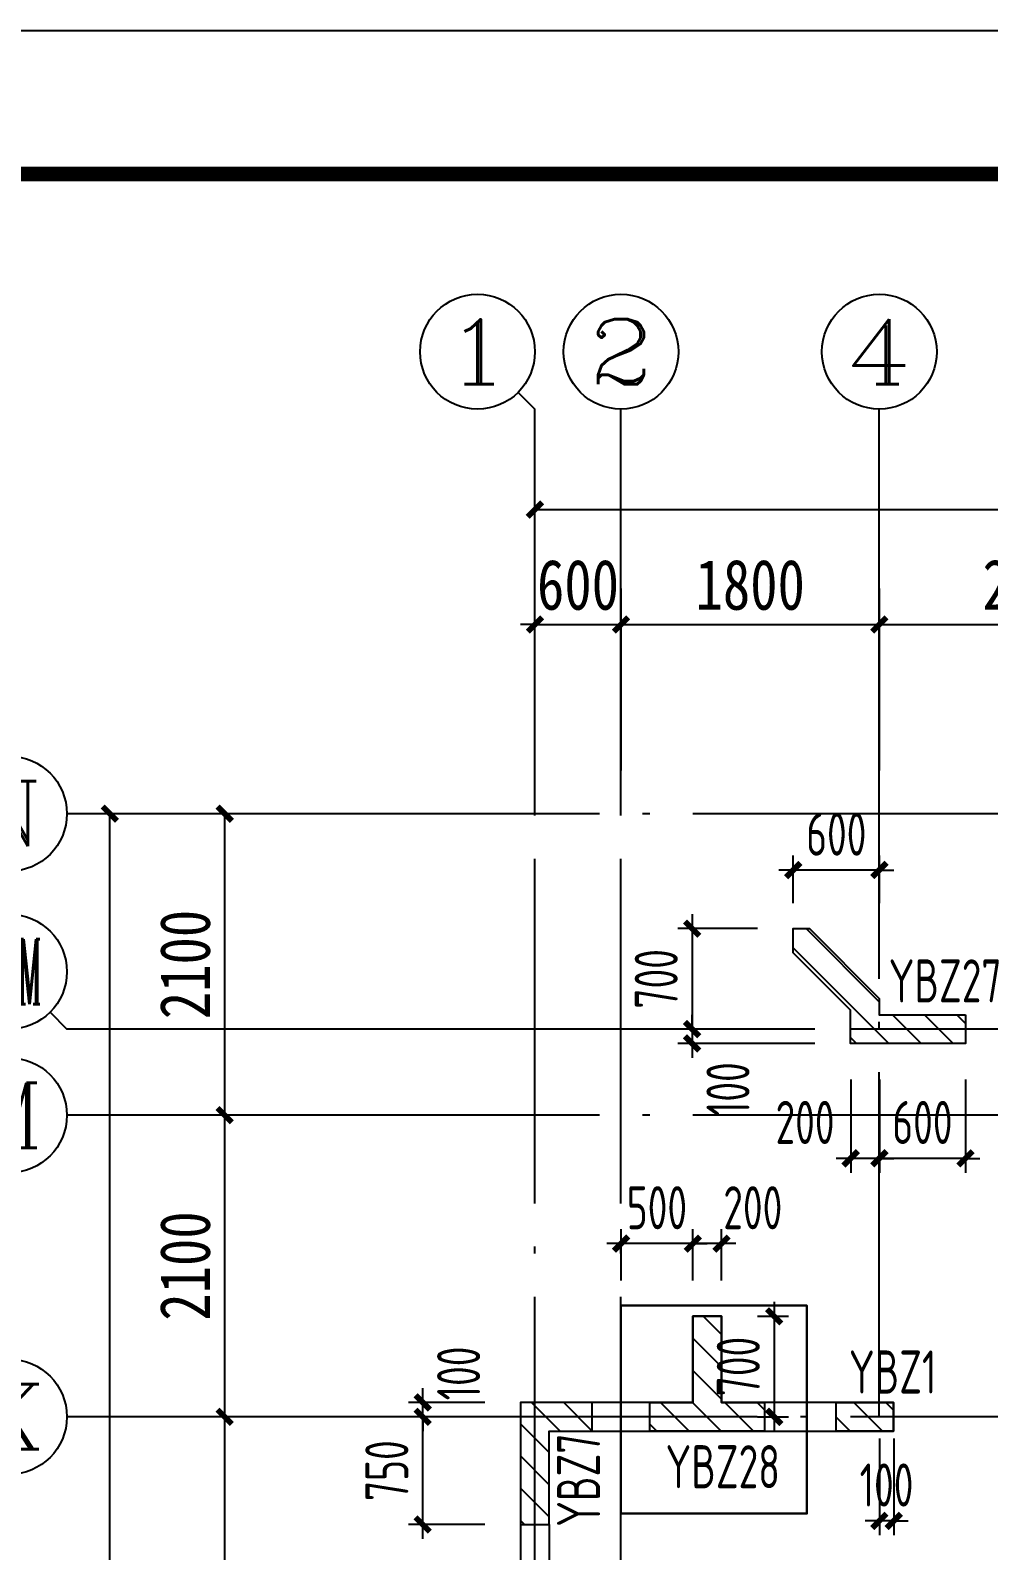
# Model space of a CAD drawing. Extents: x -144902 to 588294, y -160863 to 65494.
# Drawn here: x -13814 to -7137, y -112050 to -101463 of the extents above; entities that cross this region are included whole.
import ezdxf
from ezdxf.enums import TextEntityAlignment as Align

# ---------------------------------------------------------------- set-up
doc = ezdxf.new("R2010")
doc.units = 0
doc.header["$LTSCALE"] = 100
doc.linetypes.add('ACAD_ISO04W100', pattern=[30.5, 24, -3, 0.5, -3])
doc.layers.get('0').update_dxf_attribs({"linetype": 'CONTINUOUS'})
doc.layers.get('Defpoints').update_dxf_attribs({"linetype": 'CONTINUOUS'})
for name, color, linetype in [('1508', 2, 'CONTINUOUS'), ('AXIS', 3, 'CONTINUOUS'), ('AXIS_TEXT', 7, 'CONTINUOUS'), ('colu', 255, 'CONTINUOUS'), ('DIM', 3, 'CONTINUOUS'), ('DOTE', 253, 'ACAD_ISO04W100'), ('hatch1', 253, 'CONTINUOUS'), ('TEXT', 7, 'CONTINUOUS'), ('tk', 7, 'CONTINUOUS'), ('砼墙', 3, 'CONTINUOUS'), ('门', 174, 'CONTINUOUS')]:
    doc.layers.add(name, color=color, linetype=linetype)
doc.styles.add('_HZTXT', font='complex.shx', dxfattribs={"width": 0.7, "bigfont": 'tssdchn.shx'})
doc.styles.add('COMPLEX', font='COMPLEX')
doc.styles.add('DIM_FONT', font='SIMHEI.TTF', dxfattribs={"width": 0.8})
doc.styles.get("Standard").update_dxf_attribs({"font": 'tssdeng.shx', "width": 0.7, "bigfont": 'tssdchn.shx'})
doc.styles.add('TSSD_Dimension', font='Tssdeng.shx', dxfattribs={"width": 0.7, "bigfont": 'tssdchn.shx'})
doc.dimstyles.new('_TCH_ARCH&&100', dxfattribs={"dimtxt": 350, "dimasz": 100, "dimexe": 250, "dimexo": 300, "dimgap": 100, "dimtad": 1, "dimdec": 0, "dimzin": 0, "dimdsep": 46, "dimtxsty": 'DIM_FONT', "dimblk": 'ARCHTICK', "dimcen": 0.09, "dimclrt": 7, "dimazin": 2, "dimtfac": 1, "dimtdec": 0, "dimtix": 1, "dimtmove": 2, "dimatfit": 3, "dimfxl": 1, "dimtolj": 1, "dimtzin": 0, "dimarcsym": 0})
doc.dimstyles.new('TSSD_100_100', dxfattribs={"dimtxt": 300, "dimasz": 100, "dimexe": 100, "dimexo": 250, "dimgap": 100, "dimtad": 1, "dimdec": 0, "dimzin": 0, "dimdsep": 46, "dimtxsty": 'TSSD_Dimension', "dimblk": 'ARCHTICK', "dimcen": 0, "dimdle": 100, "dimclrt": 7, "dimadec": 0, "dimazin": 0, "dimtfac": 1, "dimtdec": 0, "dimtix": 1, "dimtmove": 2, "dimatfit": 3, "dimfxl": 1, "dimtolj": 1, "dimtzin": 0, "dimarcsym": 0})
pattern_1 = [(135, (21338.43, -133923.24), (112.2532, 112.2532), [])]

# ---------------------------------------------------------------- blocks, each defined once
blk = doc.blocks.new('A1tk')
at = {"layer": 'tk', "color": 5}
blk.add_lwpolyline([(0, 0), (0, 59400), (84100, 59400), (84100, 0)], close=True, dxfattribs=at)
at = {"layer": 'tk', "const_width": 100}
blk.add_lwpolyline([(2500, 1000), (83100, 1000), (83100, 58400), (2500, 58400)], close=True, dxfattribs=at)
blk = doc.blocks.new('_ArchTick')
at = {"color": 0, "linetype": 'ByBlock', "const_width": 0.4}
blk.add_lwpolyline([(-0.5, -0.5), (0.5, 0.5)], dxfattribs=at)
blk = doc.blocks.new('*D1087')
at = {"layer": 'Defpoints', "color": 0}
for p in [(-11080, -111118), (-10398, -111118), (-10398, -111868)]:
    blk.add_point(p, dxfattribs=at)
at = {"layer": 'DIM', "color": 0, "lineweight": -2}
for p, q in [((-11080, -111968), (-11080, -111018)), ((-10648, -111118), (-11180, -111118)), ((-10648, -111868), (-11180, -111868))]:
    blk.add_line(p, q, dxfattribs=at)
at = {"layer": 'DIM', "color": 0, "lineweight": -2, "xscale": 100, "yscale": 100, "zscale": 100}
for p, rotation in [((-11080, -111118), 90), ((-11080, -111868), 270)]:
    blk.add_blockref('_ArchTick', p, dxfattribs=dict(at, rotation=rotation))
at = {"layer": 'DIM', "color": 7, "insert": (-11330, -111493), "char_height": 300, "attachment_point": 5, "rotation": 90, "style": 'TSSD_Dimension'}
blk.add_mtext('\\A1;750', dxfattribs=at)
blk = doc.blocks.new('*D1088')
at = {"layer": 'Defpoints', "color": 0}
for p in [(-11080, -111018), (-10398, -111018), (-10398, -111118)]:
    blk.add_point(p, dxfattribs=at)
at = {"layer": 'DIM', "color": 0, "lineweight": -2}
for p, q in [((-11080, -111018), (-11080, -110918)), ((-10648, -111018), (-11180, -111018)), ((-11080, -111118), (-11080, -111018)), ((-10648, -111118), (-11180, -111118)), ((-11080, -111118), (-11080, -111218))]:
    blk.add_line(p, q, dxfattribs=at)
at = {"layer": 'DIM', "color": 0, "lineweight": -2, "xscale": 100, "yscale": 100, "zscale": 100}
for p, rotation in [((-11080, -111018), 270), ((-11080, -111118), 90)]:
    blk.add_blockref('_ArchTick', p, dxfattribs=dict(at, rotation=rotation))
at = {"layer": 'DIM', "color": 7, "insert": (-10830, -110816), "char_height": 300, "attachment_point": 5, "rotation": 90, "style": 'TSSD_Dimension'}
blk.add_mtext('\\A1;100', dxfattribs=at)
blk = doc.blocks.new('*D1089')
at = {"layer": 'Defpoints', "color": 0}
for p in [(-9198, -109912), (-9198, -110418), (-8998, -110418)]:
    blk.add_point(p, dxfattribs=at)
at = {"layer": 'DIM', "color": 0, "lineweight": -2}
for p, q in [((-9198, -110168), (-9198, -109812)), ((-8998, -110168), (-8998, -109812)), ((-8898, -109912), (-9298, -109912))]:
    blk.add_line(p, q, dxfattribs=at)
at = {"layer": 'DIM', "color": 0, "lineweight": -2, "xscale": 100, "yscale": 100, "zscale": 100, "rotation": 180}
blk.add_blockref('_ArchTick', (-9198, -109912), dxfattribs=at)
at = {"layer": 'DIM', "color": 0, "lineweight": -2, "xscale": 100, "yscale": 100, "zscale": 100}
blk.add_blockref('_ArchTick', (-8998, -109912), dxfattribs=at)
at = {"layer": 'DIM', "color": 7, "insert": (-8780, -109662), "char_height": 300, "attachment_point": 5, "style": 'TSSD_Dimension'}
blk.add_mtext('\\A1;200', dxfattribs=at)
blk = doc.blocks.new('*D1090')
at = {"layer": 'Defpoints', "color": 0}
for p in [(-9698, -109912), (-9698, -110418), (-9198, -110418)]:
    blk.add_point(p, dxfattribs=at)
at = {"layer": 'DIM', "color": 0, "lineweight": -2}
for p, q in [((-9698, -110168), (-9698, -109812)), ((-9198, -110168), (-9198, -109812)), ((-9698, -109912), (-9798, -109912)), ((-9198, -109912), (-9698, -109912)), ((-9198, -109912), (-9098, -109912))]:
    blk.add_line(p, q, dxfattribs=at)
at = {"layer": 'DIM', "color": 0, "lineweight": -2, "xscale": 100, "yscale": 100, "zscale": 100}
blk.add_blockref('_ArchTick', (-9698, -109912), dxfattribs=at)
at = {"layer": 'DIM', "color": 0, "lineweight": -2, "xscale": 100, "yscale": 100, "zscale": 100, "rotation": 180}
blk.add_blockref('_ArchTick', (-9198, -109912), dxfattribs=at)
at = {"layer": 'DIM', "color": 7, "insert": (-9448, -109662), "char_height": 300, "attachment_point": 5, "style": 'TSSD_Dimension'}
blk.add_mtext('\\A1;500', dxfattribs=at)
blk = doc.blocks.new('*D1096')
at = {"layer": 'Defpoints', "color": 0}
for p in [(-7898, -108518), (-7298, -108518), (-7898, -109318)]:
    blk.add_point(p, dxfattribs=at)
at = {"layer": 'DIM', "color": 0, "lineweight": -2}
for p, q in [((-7898, -108768), (-7898, -109418)), ((-7298, -108768), (-7298, -109418)), ((-7898, -109318), (-7998, -109318)), ((-7298, -109318), (-7898, -109318)), ((-7298, -109318), (-7198, -109318))]:
    blk.add_line(p, q, dxfattribs=at)
at = {"layer": 'DIM', "color": 0, "lineweight": -2, "xscale": 100, "yscale": 100, "zscale": 100}
for p, rotation in [((-7898, -109318), 6.68177543035593e-08), ((-7298, -109318), 180.0000000668177)]:
    blk.add_blockref('_ArchTick', p, dxfattribs=dict(at, rotation=rotation))
at = {"layer": 'DIM', "color": 7, "insert": (-7598, -109068), "char_height": 300, "attachment_point": 5, "rotation": 0, "style": 'TSSD_Dimension'}
blk.add_mtext('\\A1;600', dxfattribs=at)
blk = doc.blocks.new('*D1097')
at = {"layer": 'Defpoints', "color": 0}
for p in [(-8498, -107718), (-9203, -108418), (-8498, -108418)]:
    blk.add_point(p, dxfattribs=at)
at = {"layer": 'DIM', "color": 0, "lineweight": -2}
for p, q in [((-9203, -107618), (-9203, -108518)), ((-8748, -107718), (-9303, -107718)), ((-8748, -108418), (-9303, -108418))]:
    blk.add_line(p, q, dxfattribs=at)
at = {"layer": 'DIM', "color": 0, "lineweight": -2, "xscale": 100, "yscale": 100, "zscale": 100}
for p, rotation in [((-9203, -107718), 90), ((-9203, -108418), 270)]:
    blk.add_blockref('_ArchTick', p, dxfattribs=dict(at, rotation=rotation))
at = {"layer": 'DIM', "color": 7, "insert": (-9453, -108068), "char_height": 300, "attachment_point": 5, "rotation": 90, "style": 'TSSD_Dimension'}
blk.add_mtext('\\A1;700', dxfattribs=at)
blk = doc.blocks.new('*D1098')
at = {"layer": 'Defpoints', "color": 0}
for p in [(-8098, -108418), (-9203, -108518), (-8098, -108518)]:
    blk.add_point(p, dxfattribs=at)
at = {"layer": 'DIM', "color": 0, "lineweight": -2}
for p, q in [((-9203, -108418), (-9203, -108318)), ((-8348, -108418), (-9303, -108418)), ((-9203, -108418), (-9203, -108518)), ((-8348, -108518), (-9303, -108518)), ((-9203, -108518), (-9203, -108618))]:
    blk.add_line(p, q, dxfattribs=at)
at = {"layer": 'DIM', "color": 0, "lineweight": -2, "xscale": 100, "yscale": 100, "zscale": 100}
for p, rotation in [((-9203, -108418), 270), ((-9203, -108518), 90)]:
    blk.add_blockref('_ArchTick', p, dxfattribs=dict(at, rotation=rotation))
at = {"layer": 'DIM', "color": 7, "insert": (-8953, -108836), "char_height": 300, "attachment_point": 5, "rotation": 90, "style": 'TSSD_Dimension'}
blk.add_mtext('\\A1;100', dxfattribs=at)
blk = doc.blocks.new('*D1099')
at = {"layer": 'Defpoints', "color": 0}
for p in [(-8098, -108518), (-7898, -108518), (-8098, -109318)]:
    blk.add_point(p, dxfattribs=at)
at = {"layer": 'DIM', "color": 0, "lineweight": -2}
for p, q in [((-8098, -108768), (-8098, -109418)), ((-7898, -108768), (-7898, -109418)), ((-8098, -109318), (-8198, -109318)), ((-7898, -109318), (-8098, -109318)), ((-7898, -109318), (-7798, -109318))]:
    blk.add_line(p, q, dxfattribs=at)
at = {"layer": 'DIM', "color": 0, "lineweight": -2, "xscale": 100, "yscale": 100, "zscale": 100}
blk.add_blockref('_ArchTick', (-8098, -109318), dxfattribs=at)
at = {"layer": 'DIM', "color": 0, "lineweight": -2, "xscale": 100, "yscale": 100, "zscale": 100, "rotation": 180}
blk.add_blockref('_ArchTick', (-7898, -109318), dxfattribs=at)
at = {"layer": 'DIM', "color": 7, "insert": (-8416, -109068), "char_height": 300, "attachment_point": 5, "style": 'TSSD_Dimension'}
blk.add_mtext('\\A1;200', dxfattribs=at)
blk = doc.blocks.new('*D1100')
at = {"layer": 'Defpoints', "color": 0}
for p in [(-8498, -107310), (-8498, -107790), (-7898, -107790)]:
    blk.add_point(p, dxfattribs=at)
at = {"layer": 'DIM', "color": 0, "lineweight": -2}
for p, q in [((-8498, -107540), (-8498, -107210)), ((-7898, -107540), (-7898, -107210)), ((-8498, -107310), (-8598, -107310)), ((-7898, -107310), (-8498, -107310)), ((-7898, -107310), (-7798, -107310))]:
    blk.add_line(p, q, dxfattribs=at)
at = {"layer": 'DIM', "color": 0, "lineweight": -2, "xscale": 100, "yscale": 100, "zscale": 100}
blk.add_blockref('_ArchTick', (-8498, -107310), dxfattribs=at)
at = {"layer": 'DIM', "color": 0, "lineweight": -2, "xscale": 100, "yscale": 100, "zscale": 100, "rotation": 180}
blk.add_blockref('_ArchTick', (-7898, -107310), dxfattribs=at)
at = {"layer": 'DIM', "color": 7, "insert": (-8198, -107060), "char_height": 300, "attachment_point": 5, "style": 'TSSD_Dimension'}
blk.add_mtext('\\A1;600', dxfattribs=at)
blk = doc.blocks.new('*D1101')
at = {"layer": 'Defpoints', "color": 0}
for p in [(-7898, -111018), (-7798, -111018), (-7898, -111843)]:
    blk.add_point(p, dxfattribs=at)
at = {"layer": 'DIM', "color": 0, "lineweight": -2}
for p, q in [((-7898, -111268), (-7898, -111943)), ((-7798, -111268), (-7798, -111943)), ((-7898, -111843), (-7998, -111843)), ((-7798, -111843), (-7898, -111843)), ((-7798, -111843), (-7698, -111843))]:
    blk.add_line(p, q, dxfattribs=at)
at = {"layer": 'DIM', "color": 0, "lineweight": -2, "xscale": 100, "yscale": 100, "zscale": 100}
blk.add_blockref('_ArchTick', (-7898, -111843), dxfattribs=at)
at = {"layer": 'DIM', "color": 0, "lineweight": -2, "xscale": 100, "yscale": 100, "zscale": 100, "rotation": 180}
blk.add_blockref('_ArchTick', (-7798, -111843), dxfattribs=at)
at = {"layer": 'DIM', "color": 7, "insert": (-7848, -111593), "char_height": 300, "attachment_point": 5, "style": 'TSSD_Dimension'}
blk.add_mtext('\\A1;100', dxfattribs=at)
blk = doc.blocks.new('*D1102')
at = {"layer": 'Defpoints', "color": 0}
for p in [(-8998, -110418), (-8998, -111118), (-8631, -111118)]:
    blk.add_point(p, dxfattribs=at)
at = {"layer": 'DIM', "color": 0, "lineweight": -2}
for p, q in [((-8748, -110418), (-8531, -110418)), ((-8631, -110318), (-8631, -111218)), ((-8748, -111118), (-8531, -111118))]:
    blk.add_line(p, q, dxfattribs=at)
at = {"layer": 'DIM', "color": 0, "lineweight": -2, "xscale": 100, "yscale": 100, "zscale": 100}
for p, rotation in [((-8631, -110418), 90), ((-8631, -111118), 270)]:
    blk.add_blockref('_ArchTick', p, dxfattribs=dict(at, rotation=rotation))
at = {"layer": 'DIM', "color": 7, "insert": (-8881, -110768), "char_height": 300, "attachment_point": 5, "rotation": 90, "style": 'TSSD_Dimension'}
blk.add_mtext('\\A1;700', dxfattribs=at)
blk = doc.blocks.new('*D1134')
at = {"layer": 'AXIS', "color": 0, "lineweight": -2}
for p, q in [((-11598, -111118), (-12710, -111118)), ((-12460, -114118), (-12460, -111118)), ((-11598, -114118), (-12710, -114118))]:
    blk.add_line(p, q, dxfattribs=at)
at = {"layer": 'Defpoints', "color": 0}
for p in [(-12460, -111118), (-11298, -111118), (-11298, -114118)]:
    blk.add_point(p, dxfattribs=at)
at = {"layer": 'AXIS', "color": 0, "lineweight": -2, "xscale": 100, "yscale": 100, "zscale": 100}
for p, rotation in [((-12460, -111118), 90), ((-12460, -114118), 270)]:
    blk.add_blockref('_ArchTick', p, dxfattribs=dict(at, rotation=rotation))
at = {"layer": 'AXIS', "color": 7, "insert": (-12735, -112618), "char_height": 350, "attachment_point": 5, "rotation": 90, "style": 'DIM_FONT'}
blk.add_mtext('\\A1;3000', dxfattribs=at)
blk = doc.blocks.new('*D1135')
at = {"layer": 'AXIS', "color": 0, "lineweight": -2}
for p, q in [((-11598, -109018), (-12710, -109018)), ((-12460, -111118), (-12460, -109018)), ((-11598, -111118), (-12710, -111118))]:
    blk.add_line(p, q, dxfattribs=at)
at = {"layer": 'Defpoints', "color": 0}
for p in [(-12460, -109018), (-11298, -109018), (-11298, -111118)]:
    blk.add_point(p, dxfattribs=at)
at = {"layer": 'AXIS', "color": 0, "lineweight": -2, "xscale": 100, "yscale": 100, "zscale": 100}
for p, rotation in [((-12460, -109018), 90), ((-12460, -111118), 270)]:
    blk.add_blockref('_ArchTick', p, dxfattribs=dict(at, rotation=rotation))
at = {"layer": 'AXIS', "color": 7, "insert": (-12735, -110068), "char_height": 350, "attachment_point": 5, "rotation": 90, "style": 'DIM_FONT'}
blk.add_mtext('\\A1;2100', dxfattribs=at)
blk = doc.blocks.new('*D1136')
at = {"layer": 'AXIS', "color": 0, "lineweight": -2}
for p, q in [((-11598, -106918), (-12710, -106918)), ((-12460, -109018), (-12460, -106918)), ((-11598, -109018), (-12710, -109018))]:
    blk.add_line(p, q, dxfattribs=at)
at = {"layer": 'Defpoints', "color": 0}
for p in [(-12460, -106918), (-11298, -106918), (-11298, -109018)]:
    blk.add_point(p, dxfattribs=at)
at = {"layer": 'AXIS', "color": 0, "lineweight": -2, "xscale": 100, "yscale": 100, "zscale": 100}
for p, rotation in [((-12460, -106918), 90), ((-12460, -109018), 270)]:
    blk.add_blockref('_ArchTick', p, dxfattribs=dict(at, rotation=rotation))
at = {"layer": 'AXIS', "color": 7, "insert": (-12735, -107968), "char_height": 350, "attachment_point": 5, "rotation": 90, "style": 'DIM_FONT'}
blk.add_mtext('\\A1;2100', dxfattribs=at)
blk = doc.blocks.new('*D1137')
at = {"layer": 'AXIS', "color": 0, "lineweight": -2}
for p, q in [((-11598, -106918), (-13510, -106918)), ((-13260, -124318), (-13260, -106918)), ((-11598, -124318), (-13510, -124318))]:
    blk.add_line(p, q, dxfattribs=at)
at = {"layer": 'Defpoints', "color": 0}
for p in [(-13260, -106918), (-11298, -106918, 0), (-11298, -124318)]:
    blk.add_point(p, dxfattribs=at)
at = {"layer": 'AXIS', "color": 0, "lineweight": -2, "xscale": 100, "yscale": 100, "zscale": 100}
for p, rotation in [((-13260, -106918), 90), ((-13260, -124318), 270)]:
    blk.add_blockref('_ArchTick', p, dxfattribs=dict(at, rotation=rotation))
at = {"layer": 'AXIS', "color": 7, "insert": (-13535, -115618), "char_height": 350, "attachment_point": 5, "rotation": 90, "style": 'DIM_FONT'}
blk.add_mtext('\\A1;17400', dxfattribs=at)
blk = doc.blocks.new('*D1162')
at = {"layer": 'AXIS', "color": 0, "lineweight": -2}
for p, q in [((-7898, -106618), (-7898, -105350)), ((-5698, -106618), (-5698, -105350)), ((-7898, -105600), (-5698, -105600))]:
    blk.add_line(p, q, dxfattribs=at)
at = {"layer": 'Defpoints', "color": 0}
for p in [(-5698, -105600), (-7898, -106918), (-5698, -106918)]:
    blk.add_point(p, dxfattribs=at)
at = {"layer": 'AXIS', "color": 0, "lineweight": -2, "xscale": 100, "yscale": 100, "zscale": 100, "rotation": 180}
blk.add_blockref('_ArchTick', (-7898, -105600), dxfattribs=at)
at = {"layer": 'AXIS', "color": 0, "lineweight": -2, "xscale": 100, "yscale": 100, "zscale": 100}
blk.add_blockref('_ArchTick', (-5698, -105600), dxfattribs=at)
at = {"layer": 'AXIS', "color": 7, "insert": (-6798, -105325), "char_height": 350, "attachment_point": 5, "style": 'DIM_FONT'}
blk.add_mtext('\\A1;2200', dxfattribs=at)
blk = doc.blocks.new('*D1163')
at = {"layer": 'AXIS', "color": 0, "lineweight": -2}
for p, q in [((-9698, -106618), (-9698, -105350)), ((-7898, -106618), (-7898, -105350)), ((-9698, -105600), (-7898, -105600))]:
    blk.add_line(p, q, dxfattribs=at)
at = {"layer": 'Defpoints', "color": 0}
for p in [(-7898, -105600), (-9698, -106918), (-7898, -106918)]:
    blk.add_point(p, dxfattribs=at)
at = {"layer": 'AXIS', "color": 0, "lineweight": -2, "xscale": 100, "yscale": 100, "zscale": 100, "rotation": 180}
blk.add_blockref('_ArchTick', (-9698, -105600), dxfattribs=at)
at = {"layer": 'AXIS', "color": 0, "lineweight": -2, "xscale": 100, "yscale": 100, "zscale": 100}
blk.add_blockref('_ArchTick', (-7898, -105600), dxfattribs=at)
at = {"layer": 'AXIS', "color": 7, "insert": (-8798, -105325), "char_height": 350, "attachment_point": 5, "style": 'DIM_FONT'}
blk.add_mtext('\\A1;1800', dxfattribs=at)
blk = doc.blocks.new('*D1164')
at = {"layer": 'AXIS', "color": 0, "lineweight": -2}
for p, q in [((-10298, -106618), (-10298, -105350)), ((-9698, -106618), (-9698, -105350)), ((-10298, -105600), (-10398, -105600)), ((-10298, -105600), (-9698, -105600)), ((-9698, -105600), (-9598, -105600))]:
    blk.add_line(p, q, dxfattribs=at)
at = {"layer": 'Defpoints', "color": 0}
for p in [(-9698, -105600), (-10298, -106918), (-9698, -106918)]:
    blk.add_point(p, dxfattribs=at)
at = {"layer": 'AXIS', "color": 0, "lineweight": -2, "xscale": 100, "yscale": 100, "zscale": 100}
blk.add_blockref('_ArchTick', (-10298, -105600), dxfattribs=at)
at = {"layer": 'AXIS', "color": 0, "lineweight": -2, "xscale": 100, "yscale": 100, "zscale": 100, "rotation": 180}
blk.add_blockref('_ArchTick', (-9698, -105600), dxfattribs=at)
at = {"layer": 'AXIS', "color": 7, "insert": (-9998, -105325), "char_height": 350, "attachment_point": 5, "style": 'DIM_FONT'}
blk.add_mtext('\\A1;600', dxfattribs=at)
blk = doc.blocks.new('*D1165')
at = {"layer": 'AXIS', "color": 0, "lineweight": -2}
for p, q in [((-10298, -106618), (-10298, -104550)), ((28802, -106618), (28802, -104550)), ((-10298, -104800), (28802, -104800))]:
    blk.add_line(p, q, dxfattribs=at)
at = {"layer": 'Defpoints', "color": 0}
for p in [(28802, -104800), (-10298, -106918), (28802, -106918)]:
    blk.add_point(p, dxfattribs=at)
at = {"layer": 'AXIS', "color": 0, "lineweight": -2, "xscale": 100, "yscale": 100, "zscale": 100, "rotation": 180}
blk.add_blockref('_ArchTick', (-10298, -104800), dxfattribs=at)
at = {"layer": 'AXIS', "color": 0, "lineweight": -2, "xscale": 100, "yscale": 100, "zscale": 100}
blk.add_blockref('_ArchTick', (28802, -104800), dxfattribs=at)
at = {"layer": 'AXIS', "color": 7, "insert": (9252, -104525), "char_height": 350, "attachment_point": 5, "style": 'DIM_FONT'}
blk.add_mtext('\\A1;39100', dxfattribs=at)
blk = doc.blocks.new('_AXISO')
blk.add_circle((0, 0), 0.5)
at = {"layer": 'AXIS_TEXT', "style": 'COMPLEX', "width": 1.041667}
blk.add_attdef('A', text='', height=0.56, dxfattribs=at).set_placement((-0.25, -0.28), (0.25, -0.28), align=Align.FIT)

msp = doc.modelspace()

# ---------------------------------------------------------------- hatches: boundary and pattern name
at = {"layer": 'hatch1'}
h = msp.add_hatch(dxfattribs=at)
h.set_pattern_fill('ANSI31', color=256, scale=50, style=0)
h.set_pattern_definition([(135, (17084.77, -33305.15), (112.2532, 112.2532), [])])
h.paths.add_polyline_path([(-7298.406, -108318.134), (-7298.406, -108518.134), (-8098.406, -108518.134), (-8098.406, -108286.556), (-8498.198, -107886.763), (-8498.198, -107718.134), (-8383.985, -107718.134), (-7898.406, -108203.713), (-7898.406, -108318.134)])
h = msp.add_hatch(dxfattribs=at)
h.set_pattern_fill('ANSI31', color=256, scale=50, style=0)
h.set_pattern_definition(pattern_1)
h.paths.add_polyline_path([(-8998.406, -111018.124), (-8698.406, -111018.124), (-8698.406, -111218.124), (-9498.406, -111218.124), (-9498.406, -111018.124), (-9198.406, -111018.124), (-9198.406, -110418.124), (-8998.406, -110418.124)])
h = msp.add_hatch(dxfattribs=at)
h.set_pattern_fill('ANSI31', color=256, scale=50, style=0)
h.set_pattern_definition(pattern_1)
h.paths.add_polyline_path([(-10398.406, -111018.124), (-9898.406, -111018.124), (-9898.406, -111218.123), (-10198.406, -111218.123), (-10198.406, -111868.124), (-10398.406, -111868.124)])
h = msp.add_hatch(dxfattribs=at)
h.set_pattern_fill('ANSI31', color=256, scale=50, style=0)
h.set_pattern_definition(pattern_1)
h.paths.add_polyline_path([(-7798.684, -111218.302), (-8198.684, -111218.302), (-8198.684, -111018.302), (-7798.684, -111018.302)])

# ---------------------------------------------------------------- linework, layer by layer
at = {"color": 1, "lineweight": 30, "elevation": 0}
msp.add_lwpolyline([(-9698.406, -110343.207), (-8402.542, -110343.207), (-8402.542, -111792.28), (-9698.406, -111792.28)], close=True, dxfattribs=at)
at = {"layer": 'AXIS'}
for p, q in [((-10415.563, -103983.325), (-10298.406, -104100.482)), ((-10298.406, -106918.135, 0), (-10298.406, -104100.482)), ((-9698.406, -106918.135, 0), (-9698.406, -104100.482)), ((-7898.406, -106918.135, 0), (-7898.406, -104100.482)), ((-10898.406, -106918.135, 0), (-13559.764, -106918.135, 0)), ((-13676.921, -108300.978, 0), (-13559.764, -108418.135, 0)), ((-10898.406, -108418.135, 0), (-13559.764, -108418.135, 0)), ((-10898.406, -109018.135, 0), (-13559.764, -109018.135, 0)), ((-10898.406, -111118.135, 0), (-13559.764, -111118.135, 0))]:
    msp.add_line(p, q, dxfattribs=at)
at = {"layer": 'colu', "color": 1, "elevation": 0}
msp.add_lwpolyline([(-7298.406, -108318.134), (-7298.406, -108518.134), (-8098.406, -108518.134), (-8098.406, -108286.556), (-8498.198, -107886.763), (-8498.198, -107718.134), (-8383.985, -107718.134), (-7898.406, -108203.713), (-7898.406, -108318.134)], close=True, dxfattribs=at)
for points in [[(-8998.406, -111018.124), (-8698.406, -111018.124), (-8698.406, -111218.124), (-9498.406, -111218.124), (-9498.406, -111018.124), (-9198.406, -111018.124), (-9198.406, -110418.124), (-8998.406, -110418.124), (-8998.406, -111018.124)], [(-10198.406, -111218.123), (-9898.406, -111218.123), (-9898.406, -111018.124), (-10398.406, -111018.124), (-10398.406, -111868.124), (-10198.406, -111868.124), (-10198.406, -111218.123)], [(-7798.684, -111218.302), (-8198.684, -111218.302), (-8198.684, -111018.302), (-7798.684, -111018.302), (-7798.684, -111218.302)]]:
    msp.add_lwpolyline(points, dxfattribs=at)
at = {"layer": 'DOTE'}
for p, q in [((-10298.406, -124881.378, 0), (-10298.406, -105918.135, 0)), ((-9698.406, -124881.378, 0), (-9698.406, -105918.135, 0)), ((-7898.406, -111118.135, 0), (-7898.406, -105918.135, 0)), ((29801.594, -106918.135, 0), (-11298.406, -106918.135, 0)), ((-5698.406, -108418.135, 0), (-11298.406, -108418.135, 0)), ((29801.594, -109018.135, 0), (-11298.406, -109018.135, 0)), ((-5698.406, -111118.135, 0), (-11298.406, -111118.135, 0))]:
    msp.add_line(p, q, dxfattribs=at)
at = {"layer": '砼墙', "elevation": 0}
for points in [[(-7298.406, -108318.134), (-7298.406, -108518.134), (-8098.406, -108518.134), (-8098.406, -108286.556), (-8498.198, -107886.763), (-8498.198, -107718.134), (-8383.985, -107718.134), (-7898.406, -108203.713), (-7898.406, -108318.134)], [(-9198.406, -110418.124), (-9198.406, -111018.124), (-10398.406, -111018.124), (-10398.406, -111868.124), (-10198.406, -111868.124), (-10198.406, -111218.123), (-7798.406, -111218.124), (-7798.406, -111018.124), (-8998.406, -111018.124), (-8998.406, -110418.124)]]:
    msp.add_lwpolyline(points, close=True, dxfattribs=at)
at = {"layer": '门'}
for p, q in [((-10398.406, -111868.124, 0), (-10398.406, -113368.124, 0)), ((-10198.406, -111868.124, 0), (-10198.406, -113368.124, 0))]:
    msp.add_line(p, q, dxfattribs=at)

# ---------------------------------------------------------------- block references
at = {"layer": '1508'}
msp.add_blockref('A1tk', (-20399.668, -160862.678), dxfattribs=at)
at = {"layer": 'AXIS'}
ref = msp.add_blockref('_AXISO', (-10698.406, -103700.482), dxfattribs=dict(at, xscale=800, yscale=800, zscale=800))
ref.add_attrib('A', '1', dxfattribs={"layer": 'AXIS_TEXT', "height": 452.548, "style": '_HZTXT', "width": 2.333333}).set_placement((-10924.68, -103926.756), (-10472.132, -103926.756), align=Align.FIT)
ref = msp.add_blockref('_AXISO', (-9698.406, -103700.482), dxfattribs=dict(at, xscale=800, yscale=800, zscale=800))
ref.add_attrib('A', '2', dxfattribs={"layer": 'AXIS_TEXT', "height": 452.548, "style": '_HZTXT', "width": 1.5}).set_placement((-9924.68, -103926.756), (-9472.132, -103926.756), align=Align.FIT)
ref = msp.add_blockref('_AXISO', (-7898.406, -103700.482), dxfattribs=dict(at, xscale=800, yscale=800, zscale=800))
ref.add_attrib('A', '4', dxfattribs={"layer": 'AXIS_TEXT', "height": 452.548, "style": '_HZTXT', "width": 1.3125}).set_placement((-8124.68, -103926.756), (-7672.132, -103926.756), align=Align.FIT)
ref = msp.add_blockref('_AXISO', (-13959.764, -106918.135, 0), dxfattribs=dict(at, xscale=800, yscale=800, zscale=800))
ref.add_attrib('A', 'N', dxfattribs={"layer": 'AXIS_TEXT', "height": 452.548, "style": '_HZTXT', "width": 1.105263}).set_placement((-14186.038, -107144.409, 0), (-13733.49, -107144.409, 0), align=Align.FIT)
ref = msp.add_blockref('_AXISO', (-13959.764, -108018.135, 0), dxfattribs=dict(at, xscale=800, yscale=800, zscale=800))
ref.add_attrib('A', '1/M', dxfattribs={"layer": 'AXIS_TEXT', "height": 452.5483, "style": '_HZTXT', "width": 0.362069}).set_placement((-14186.038, -108244.409, 0), (-13733.49, -108244.409, 0), align=Align.FIT)
ref = msp.add_blockref('_AXISO', (-13959.764, -109018.135, 0), dxfattribs=dict(at, xscale=800, yscale=800, zscale=800))
ref.add_attrib('A', 'M', dxfattribs={"layer": 'AXIS_TEXT', "height": 452.548, "style": '_HZTXT'}).set_placement((-14186.038, -109244.409, 0), (-13733.49, -109244.409, 0), align=Align.FIT)
ref = msp.add_blockref('_AXISO', (-13959.764, -111118.135, 0), dxfattribs=dict(at, xscale=800, yscale=800, zscale=800))
ref.add_attrib('A', 'K', dxfattribs={"layer": 'AXIS_TEXT', "height": 452.548, "style": '_HZTXT', "width": 1.105263}).set_placement((-14186.038, -111344.409, 0), (-13733.49, -111344.409, 0), align=Align.FIT)

# ---------------------------------------------------------------- texts
at = {"layer": 'TEXT', "color": 100, "width": 0.7}
for s, p in [('YBZ27', (-7833.287, -108232.04, 0)), ('YBZ28', (-9388.255, -111615.376, 0))]:
    msp.add_text(s, height=300, dxfattribs=at).set_placement(p)
at = {"layer": 'TEXT', "color": 200, "width": 0.7}
msp.add_text('YBZ1', height=300, dxfattribs=at).set_placement((-8110.313, -110955.801, 0))
at = {"layer": 'TEXT', "color": 100, "width": 0.7}
msp.add_text('YBZ7', height=300, rotation=90, dxfattribs=at).set_placement((-9844.275, -111884.211, 0))

# ---------------------------------------------------------------- dimensions: what is measured, and where the dimension line sits
at = {"layer": 'AXIS'}
for p1, p2, distance, picture, middle in [((-10298.406, -106918.135, 0), (28801.594, -106918.135, 0), 2117.653, '*D1165', (9251.594, -104525.482, 0)), ((-10298.406, -106918.135, 0), (-9698.406, -106918.135, 0), 1317.653, '*D1164', (-9998.406, -105325.482, 0)), ((-9698.406, -106918.135, 0), (-7898.406, -106918.135, 0), 1317.653, '*D1163', (-8798.406, -105325.482, 0)), ((-7898.406, -106918.135, 0), (-5698.406, -106918.135, 0), 1317.653, '*D1162', (-6798.406, -105325.482, 0)), ((-11298.406, -124318.135, 0), (-11298.406, -106918.135, 0), 1961.358, '*D1137', (-13534.764, -115618.135, 0)), ((-11298.406, -109018.135, 0), (-11298.406, -106918.135, 0), 1161.358, '*D1136', (-12734.764, -107968.135, 0)), ((-11298.406, -111118.135, 0), (-11298.406, -109018.135, 0), 1161.358, '*D1135', (-12734.764, -110068.135, 0)), ((-11298.406, -114118.135, 0), (-11298.406, -111118.135, 0), 1161.358, '*D1134', (-12734.764, -112618.135, 0))]:
    dim = msp.add_aligned_dim(p1=p1, p2=p2, distance=distance, dimstyle='_TCH_ARCH&&100', dxfattribs=at)
    dim.commit()
    dim.dimension.update_dxf_attribs({"geometry": picture, "text_midpoint": middle})
at = {"layer": 'DIM'}
for base, p1, p2, angle, picture, middle in [((-8498.198, -107310.047, 0), (-7898.406, -107790.095, 0), (-8498.198, -107790.095, 0), 180, '*D1100', (-8198.302, -107060.047, 0)), ((-9203.498, -108418.135, 0), (-8498.198, -107718.134, 0), (-8498.198, -108418.135, 0), 90, '*D1097', (-9453.498, -108068.135, 0)), ((-9698.406, -109911.872, 0), (-9198.406, -110418.124, 0), (-9698.406, -110418.124, 0), 180, '*D1090', (-9448.406, -109661.872, 0)), ((-8630.636, -111118.135, 0), (-8998.406, -110418.124, 0), (-8998.406, -111118.135, 0), 90, '*D1102', (-8880.636, -110768.13, 0)), ((-11080.398, -111118.135, 0), (-10398.406, -111868.124, 0), (-10398.406, -111118.135, 0), 90, '*D1087', (-11330.398, -111493.13, 0)), ((-7898.406, -111842.773, 0), (-7798.406, -111018.124, 0), (-7898.406, -111018.124, 0), 180, '*D1101', (-7848.406, -111592.773, 0))]:
    dim = msp.add_linear_dim(base=base, p1=p1, p2=p2, angle=angle, dimstyle='TSSD_100_100', dxfattribs=at)
    dim.commit()
    dim.dimension.update_dxf_attribs({"geometry": picture, "text_midpoint": middle})
for base, p1, p2, angle, picture, middle in [((-9203.498, -108518.134, 0), (-8098.406, -108418.135, 0), (-8098.406, -108518.134, 0), 90, '*D1098', (-8953.498, -108836.211, 0)), ((-8098.406, -109318.134, 0), (-7898.406, -108518.134, 0), (-8098.406, -108518.134, 0), 180, '*D1099', (-8416.483, -109068.134, 0)), ((-9198.406, -109911.872, 0), (-8998.406, -110418.124, 0), (-9198.406, -110418.124, 0), 180, '*D1089', (-8780.329, -109661.872, 0)), ((-11080.398, -111018.124, 0), (-10398.406, -111118.135, 0), (-10398.406, -111018.124, 0), 90, '*D1088', (-10830.398, -110816.201, 0))]:
    dim = msp.add_linear_dim(base=base, p1=p1, p2=p2, angle=angle, dimstyle='TSSD_100_100', dxfattribs=at)
    dim.commit()
    dim.dimension.update_dxf_attribs({"geometry": picture, "text_midpoint": middle, "dimtype": 160})
dim = msp.add_aligned_dim(p1=(-7298.406, -108518.134, 0), p2=(-7898.406, -108518.134, 0), distance=800, dimstyle='TSSD_100_100', dxfattribs=at)
dim.commit()
dim.dimension.update_dxf_attribs({"geometry": '*D1096', "text_midpoint": (-7598.406, -109068.134, 0)})

doc.saveas('drawing.dxf')
